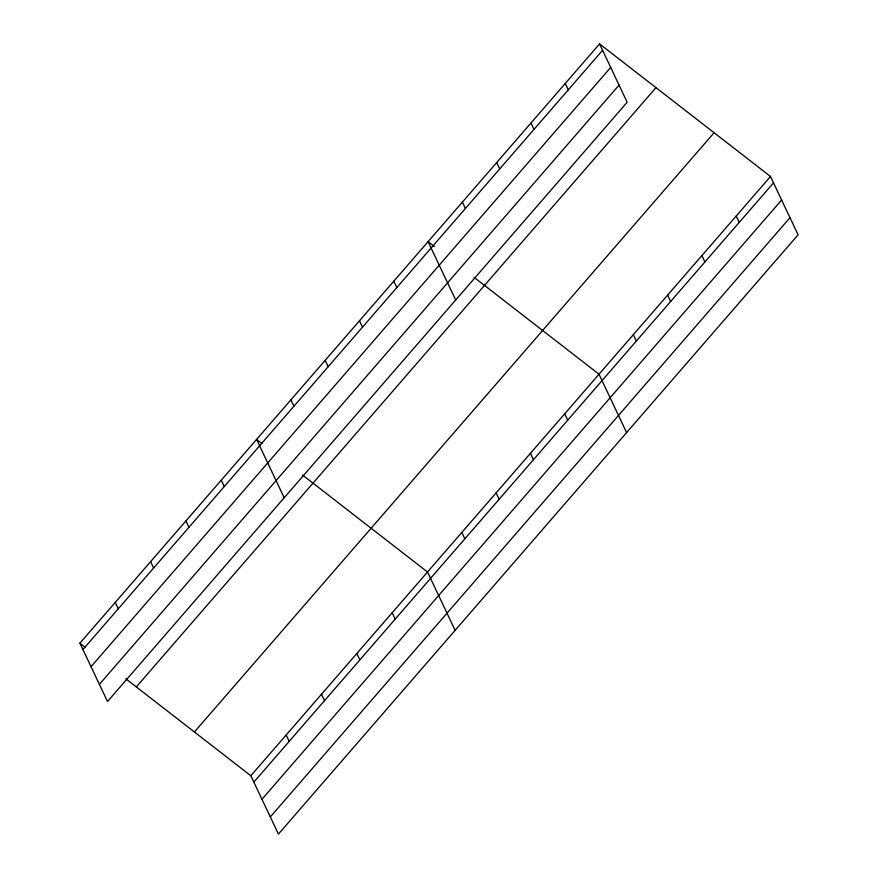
<?xml version="1.0" encoding="UTF-8"?>
<svg xmlns="http://www.w3.org/2000/svg" width="878" height="878" viewBox="0 0 878 878"><rect width="100%" height="100%" fill="white"/><g stroke="black" fill="none" stroke-linecap="round" stroke-linejoin="round"><path stroke-width="1.32" d="M599.575 43.9L627.166 102.254L107.5 701.522L79.909 643.168L599.575 43.9L770.5 176.478L798.091 234.832L278.425 834.1L250.834 775.746L125.872 678.815M82.927 649.555L602.593 50.287M91.038 666.698L610.704 67.43M99.39 684.368L619.056 85.1M136.32 686.914L655.987 87.646M194.433 731.989L714.099 132.732M250.834 775.746L770.5 176.478M253.852 782.133L773.518 182.865M261.962 799.276L781.629 200.008M270.314 816.946L789.98 217.678M434.358 246.52L428.091 241.659L455.671 300.013M474.043 277.305L599.015 374.237L626.596 432.591M261.82 443.467L256.596 439.417L284.187 497.771M302.559 475.064L427.52 571.995L455.111 630.349M79.909 643.168L85.133 647.218M736.203 216.032L739.221 222.408M701.906 255.586L704.924 261.962M667.609 295.129L670.627 301.516M565.278 83.454L568.296 89.83M633.312 334.683L636.33 341.07M530.981 123.008L534 129.384M496.685 162.551L499.703 168.938M564.719 413.79L567.737 420.167M462.388 202.105L465.406 208.492M530.422 453.333L533.44 459.721M496.125 492.887L499.132 499.275M393.794 281.212L396.812 287.589M461.817 532.441L464.835 538.829M359.497 320.766L362.515 327.143M325.189 360.309L328.207 366.697M392.181 612.745L395.199 619.133M290.892 399.863L293.911 406.251M356.852 653.495L359.87 659.883M221.256 480.167L224.274 486.555M321.513 694.246L324.531 700.633M185.927 520.917L188.946 527.305M286.173 734.996L289.191 741.383M150.588 561.668L153.606 568.055M115.248 602.418L118.267 608.805"/></g></svg>
